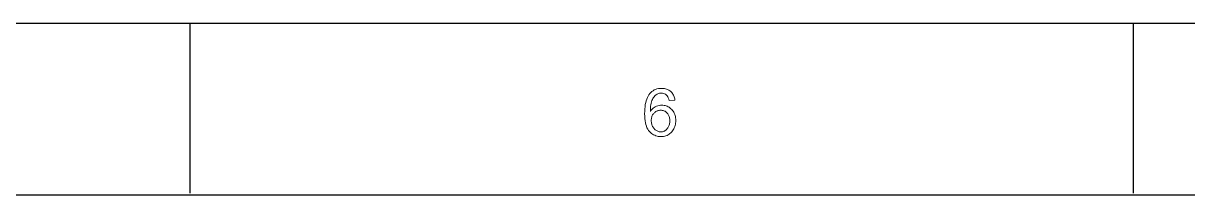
# Model space of a CAD drawing. Header units: millimetres. Extents: x 2067 to 4417, y -1557 to -908.
# Drawn here: x 2167.8 to 2229.5, y -1269.1 to -1260 of the extents above; entities that cross this region are included whole.
import ezdxf

# ---------------------------------------------------------------- set-up
doc = ezdxf.new("R2010")
doc.units = ezdxf.units.MM

msp = doc.modelspace()

# ---------------------------------------------------------------- linework, layer by layer
at = {"color": 7, "lineweight": 25}
for p, q in [((2066.614, -1260.021), (2486.119, -1260.021)), ((2076.617, -1269.106), (2476.618, -1269.106))]:
    msp.add_line(p, q, dxfattribs=at)
at = {"color": 7, "lineweight": 25, "ltscale": 0.225}
for p, q in [((2176.614, -1260.021), (2176.614, -1269.021)), ((2226.614, -1260.021), (2226.614, -1269.021))]:
    msp.add_line(p, q, dxfattribs=at)
at = {"color": 7, "lineweight": 13}
for points in [[(2201.036, -1264.693), (2201.08, -1264.63), (2201.128, -1264.574), (2201.179, -1264.524), (2201.234, -1264.481), (2201.292, -1264.445), (2201.354, -1264.415), (2201.42, -1264.392), (2201.489, -1264.376), (2201.562, -1264.366), (2201.638, -1264.362), (2201.699, -1264.365), (2201.757, -1264.371), (2201.814, -1264.383), (2201.869, -1264.399), (2201.922, -1264.419), (2201.973, -1264.444), (2202.023, -1264.473), (2202.07, -1264.507), (2202.116, -1264.546), (2202.16, -1264.589), (2202.201, -1264.636), (2202.237, -1264.685), (2202.27, -1264.737), (2202.297, -1264.791), (2202.321, -1264.847), (2202.34, -1264.907), (2202.355, -1264.968), (2202.366, -1265.033), (2202.373, -1265.1), (2202.375, -1265.169), (2202.373, -1265.239), (2202.366, -1265.307), (2202.356, -1265.373), (2202.341, -1265.437), (2202.321, -1265.499), (2202.298, -1265.558), (2202.27, -1265.616), (2202.238, -1265.671), (2202.201, -1265.724), (2202.161, -1265.775), (2202.117, -1265.823), (2202.07, -1265.865), (2202.02, -1265.903), (2201.967, -1265.935), (2201.912, -1265.962), (2201.853, -1265.985), (2201.792, -1266.002), (2201.728, -1266.015), (2201.662, -1266.022), (2201.592, -1266.025), (2201.521, -1266.022), (2201.452, -1266.014), (2201.386, -1266.001), (2201.321, -1265.982), (2201.259, -1265.958), (2201.199, -1265.929), (2201.141, -1265.895), (2201.085, -1265.855), (2201.031, -1265.809), (2200.979, -1265.759), (2200.931, -1265.702), (2200.888, -1265.636), (2200.85, -1265.562), (2200.817, -1265.48), (2200.789, -1265.389), (2200.766, -1265.291), (2200.749, -1265.183), (2200.736, -1265.068), (2200.728, -1264.944), (2200.726, -1264.812), (2200.728, -1264.682), (2200.735, -1264.558), (2200.746, -1264.441), (2200.762, -1264.331), (2200.783, -1264.227), (2200.808, -1264.13), (2200.838, -1264.039), (2200.873, -1263.955), (2200.912, -1263.878), (2200.955, -1263.807), (2201.003, -1263.743), (2201.055, -1263.686), (2201.111, -1263.635), (2201.171, -1263.592), (2201.236, -1263.555), (2201.304, -1263.524), (2201.377, -1263.501), (2201.454, -1263.484), (2201.534, -1263.474), (2201.619, -1263.47), (2201.675, -1263.472), (2201.728, -1263.477), (2201.78, -1263.485), (2201.831, -1263.495), (2201.879, -1263.51), (2201.926, -1263.527), (2201.971, -1263.547), (2202.014, -1263.571), (2202.055, -1263.597), (2202.095, -1263.627), (2202.132, -1263.66), (2202.167, -1263.696), (2202.198, -1263.735), (2202.226, -1263.777), (2202.252, -1263.822), (2202.274, -1263.87), (2202.293, -1263.921), (2202.309, -1263.975), (2202.322, -1264.033), (2202.332, -1264.093), (2202.025, -1264.12), (2202.006, -1264.045), (2201.982, -1263.977), (2201.952, -1263.917), (2201.917, -1263.866), (2201.878, -1263.822), (2201.833, -1263.786), (2201.783, -1263.759), (2201.728, -1263.739), (2201.668, -1263.727), (2201.602, -1263.723), (2201.556, -1263.725), (2201.511, -1263.732), (2201.467, -1263.744), (2201.425, -1263.76), (2201.384, -1263.781), (2201.344, -1263.807), (2201.305, -1263.837), (2201.268, -1263.872), (2201.233, -1263.912), (2201.198, -1263.956), (2201.166, -1264.006), (2201.137, -1264.061), (2201.112, -1264.121), (2201.09, -1264.186), (2201.072, -1264.257), (2201.056, -1264.334), (2201.044, -1264.416), (2201.036, -1264.503), (2201.031, -1264.595), (2201.029, -1264.693)], [(2201.585, -1265.773), (2201.627, -1265.771), (2201.667, -1265.766), (2201.705, -1265.757), (2201.742, -1265.745), (2201.777, -1265.73), (2201.81, -1265.711), (2201.842, -1265.689), (2201.872, -1265.663), (2201.901, -1265.634), (2201.928, -1265.602), (2201.953, -1265.567), (2201.975, -1265.531), (2201.995, -1265.493), (2202.012, -1265.454), (2202.026, -1265.414), (2202.038, -1265.372), (2202.048, -1265.328), (2202.054, -1265.283), (2202.058, -1265.237), (2202.059, -1265.189), (2202.058, -1265.142), (2202.054, -1265.096), (2202.048, -1265.052), (2202.038, -1265.009), (2202.026, -1264.968), (2202.012, -1264.929), (2201.995, -1264.891), (2201.975, -1264.855), (2201.953, -1264.821), (2201.928, -1264.789), (2201.901, -1264.758), (2201.872, -1264.732), (2201.841, -1264.708), (2201.809, -1264.687), (2201.774, -1264.67), (2201.738, -1264.655), (2201.7, -1264.644), (2201.66, -1264.636), (2201.618, -1264.632), (2201.575, -1264.63), (2201.535, -1264.631), (2201.496, -1264.636), (2201.458, -1264.643), (2201.422, -1264.654), (2201.386, -1264.667), (2201.352, -1264.684), (2201.318, -1264.703), (2201.286, -1264.725), (2201.255, -1264.751), (2201.225, -1264.779), (2201.198, -1264.81), (2201.173, -1264.843), (2201.151, -1264.877), (2201.132, -1264.914), (2201.115, -1264.952), (2201.102, -1264.992), (2201.092, -1265.035), (2201.085, -1265.079), (2201.08, -1265.124), (2201.079, -1265.172), (2201.08, -1265.221), (2201.085, -1265.269), (2201.092, -1265.315), (2201.102, -1265.36), (2201.115, -1265.403), (2201.131, -1265.445), (2201.149, -1265.485), (2201.171, -1265.524), (2201.195, -1265.561), (2201.223, -1265.597), (2201.252, -1265.63), (2201.283, -1265.66), (2201.316, -1265.687), (2201.35, -1265.709), (2201.386, -1265.729), (2201.422, -1265.744), (2201.461, -1265.757), (2201.501, -1265.766), (2201.542, -1265.771)]]:
    msp.add_lwpolyline(points, close=True, dxfattribs=at)

doc.saveas('drawing.dxf')
